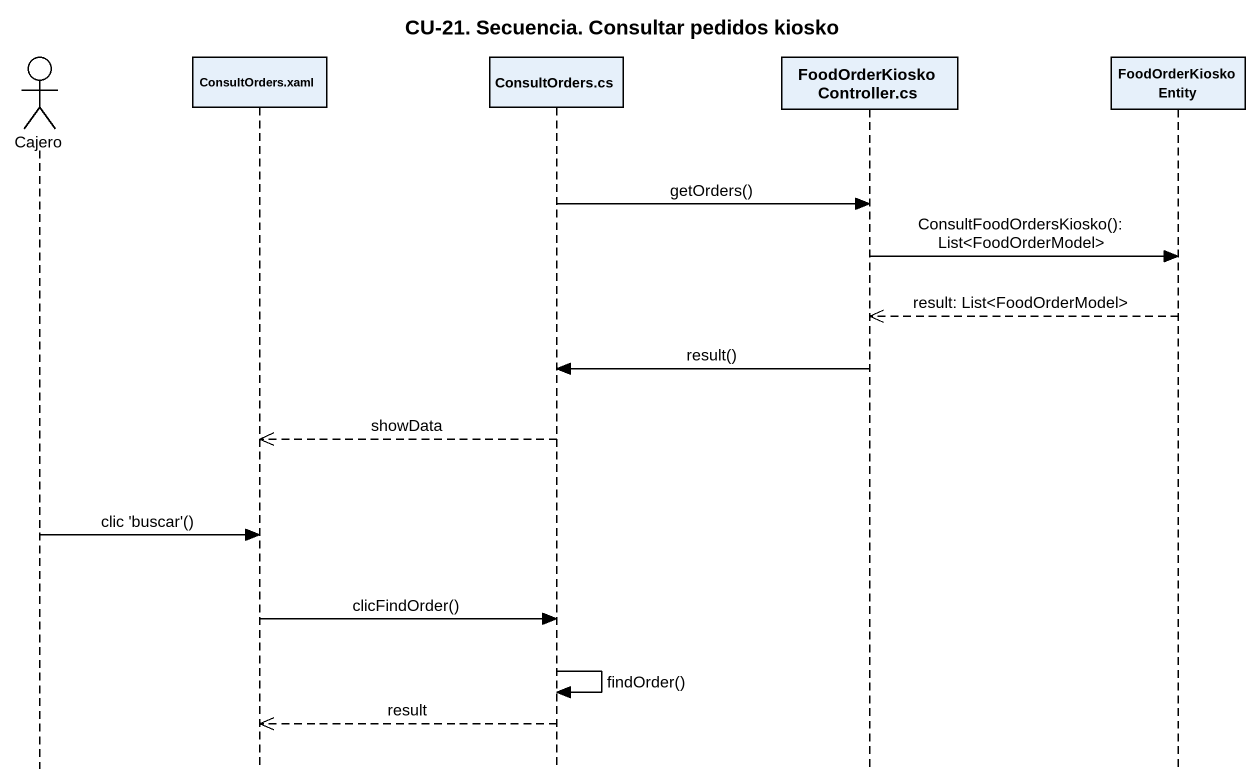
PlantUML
@startuml
title CU-21. Secuencia. Consultar pedidos kiosko
hide footbox
actor Cajero
participant "ConsultOrders.xaml" as ConsultOrders_xaml
participant "ConsultOrders.cs" as ConsultOrders_cs
participant "FoodOrderKioskoController.cs" as FoodOrderKioskoController_cs
participant "FoodOrderKiosko Entity" as FoodOrderKiosko_Entity

ConsultOrders_cs -> FoodOrderKioskoController_cs : getOrders()
FoodOrderKioskoController_cs -> FoodOrderKiosko_Entity : ConsultFoodOrdersKiosko(): List<FoodOrderModel>
FoodOrderKiosko_Entity -->> FoodOrderKioskoController_cs : result: List<FoodOrderModel>
FoodOrderKioskoController_cs -> ConsultOrders_cs : result()
ConsultOrders_cs -->> ConsultOrders_xaml : showData
Cajero -> ConsultOrders_xaml : clic 'buscar'()
ConsultOrders_xaml -> ConsultOrders_cs : clicFindOrder()
ConsultOrders_cs -> ConsultOrders_cs : findOrder()
ConsultOrders_cs -->> ConsultOrders_xaml : result
@enduml
